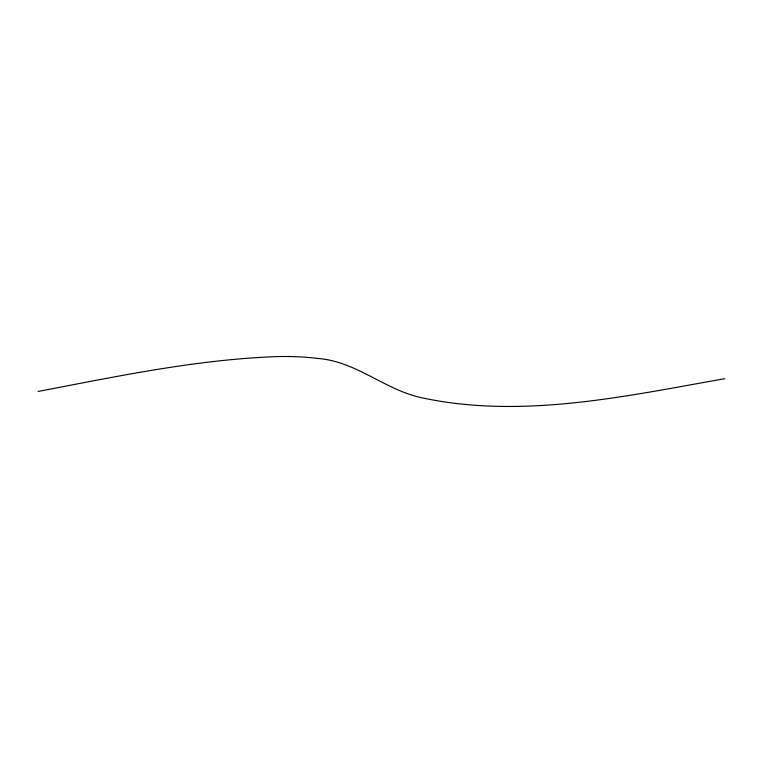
<?xml version="1.0" encoding="UTF-8"?>
<svg xmlns="http://www.w3.org/2000/svg" width="763" height="763" viewBox="0 0 763 763"><rect width="100%" height="100%" fill="white"/><g stroke="black" fill="none" stroke-linecap="round" stroke-linejoin="round"><path stroke-width="1.14" d="M38.15 391.448C117.426 376.34 196.978 359.383 277.885 356.569A180.44 49.357 -12 0 1 317.828 358.467C355.3 361.204 383.865 388.834 419.593 397.285C520.643 419.66 624.935 396.264 724.85 378.686"/></g></svg>
